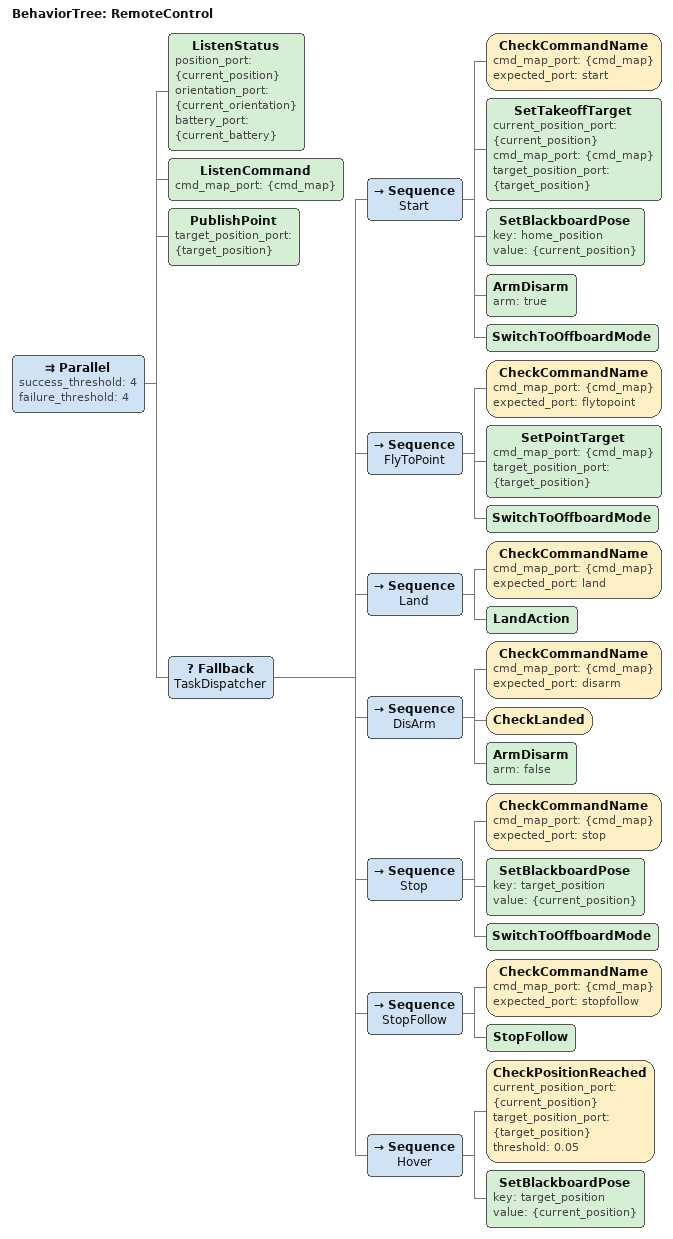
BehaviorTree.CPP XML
<root main_tree_to_execute="RemoteControl">
  <BehaviorTree ID="RemoteControl">
    <Parallel success_threshold="4" failure_threshold="4">

      <!-- 监听并转发无人机状态 -->
      <ListenStatus
        position_port="{current_position}"
        orientation_port="{current_orientation}"
        battery_port="{current_battery}" />
      <!-- 监听命令 -->
      <ListenCommand cmd_map_port="{cmd_map}" />
      <!-- 发布轨迹 -->
      <PublishPoint target_position_port="{target_position}" />

      <!-- 任务分发 -->
      <Fallback name="TaskDispatcher">

        <!-- 起飞任务 -->
        <Sequence name="Start">
          <!-- 检查是否匹配 -->
          <CheckCommandName cmd_map_port="{cmd_map}" expected_port="start" />
          <!-- 设置起飞目标点，同时在本地文件夹中记录start_point.txt -->
          <SetTakeoffTarget
            current_position_port="{current_position}"
            cmd_map_port="{cmd_map}"
            target_position_port="{target_position}" />
          <!-- 记录当前位置作为home -->
          <SetBlackboardPose key="home_position" value="{current_position}" />
          <!-- 解锁 -->
          <ArmDisarm arm="true" />
          <!-- 切换offboard模式 -->
          <SwitchToOffboardMode />

        </Sequence>

        <!-- 定点飞行 -->
        <Sequence name="FlyToPoint">
          <!-- 检查是否匹配 -->
          <CheckCommandName cmd_map_port="{cmd_map}" expected_port="flytopoint" />
          <!-- 设置定点飞行目标点 -->
          <SetPointTarget
            cmd_map_port="{cmd_map}"
            target_position_port="{target_position}" />
          <SwitchToOffboardMode />
        </Sequence>

        <!-- 原地降落任务 -->
        <Sequence name="Land">
          <!-- 检查是否匹配 -->
          <CheckCommandName cmd_map_port="{cmd_map}" expected_port="land" />
          <!-- 切换自动降落模式 -->
          <LandAction />
        </Sequence>

        <!-- 返航任务 -->
        <!-- 检查是否匹配 -->
        <!-- 执行返航 -->
        <!-- 接下来由定点飞行来控制无人机位置 -->

        <!-- 锁定 -->
        <Sequence name="DisArm">
          <!-- 检查是否匹配 -->
          <CheckCommandName cmd_map_port="{cmd_map}" expected_port="disarm" />
          <!-- 检查是否落地 -->
          <CheckLanded />
          <!-- 锁定 -->
          <ArmDisarm arm="false" />
        </Sequence>

        <!-- 强制终止其它飞行任务 -->
        <Sequence name="Stop">
          <!-- 检查是否匹配 -->
          <CheckCommandName cmd_map_port="{cmd_map}" expected_port="stop" />
          <!-- 直接让无人机停在原地 -->
          <SetBlackboardPose key="target_position" value="{current_position}" />
          <!-- 切换offboard模式 -->
          <SwitchToOffboardMode />
        </Sequence>

        <!-- 停止follow -->
        <Sequence name="StopFollow">
          <!-- 检查是否匹配 -->
          <CheckCommandName cmd_map_port="{cmd_map}" expected_port="stopfollow" />
          <!-- 停止follow -->
          <StopFollow />
        </Sequence>

        <!-- 默认执行悬停（非强制，等待目前的任务执行完成） -->
        <!-- 默认分支会一直执行，因此不能写切换到offboard，不然会导致无人机在offboard模式下无法退出 -->
        <Sequence name="Hover">
          <!-- 检查是否到达目标位置，如果到达执行悬停，距离阈值为0.05m -->
          <CheckPositionReached current_position_port="{current_position}"
            target_position_port="{target_position}" threshold="0.05" />
          <!-- 设置目标位置为当前位置即可悬停 -->
          <SetBlackboardPose key="target_position" value="{current_position}" />
        </Sequence>

      </Fallback>

    </Parallel>
  </BehaviorTree>
</root>
